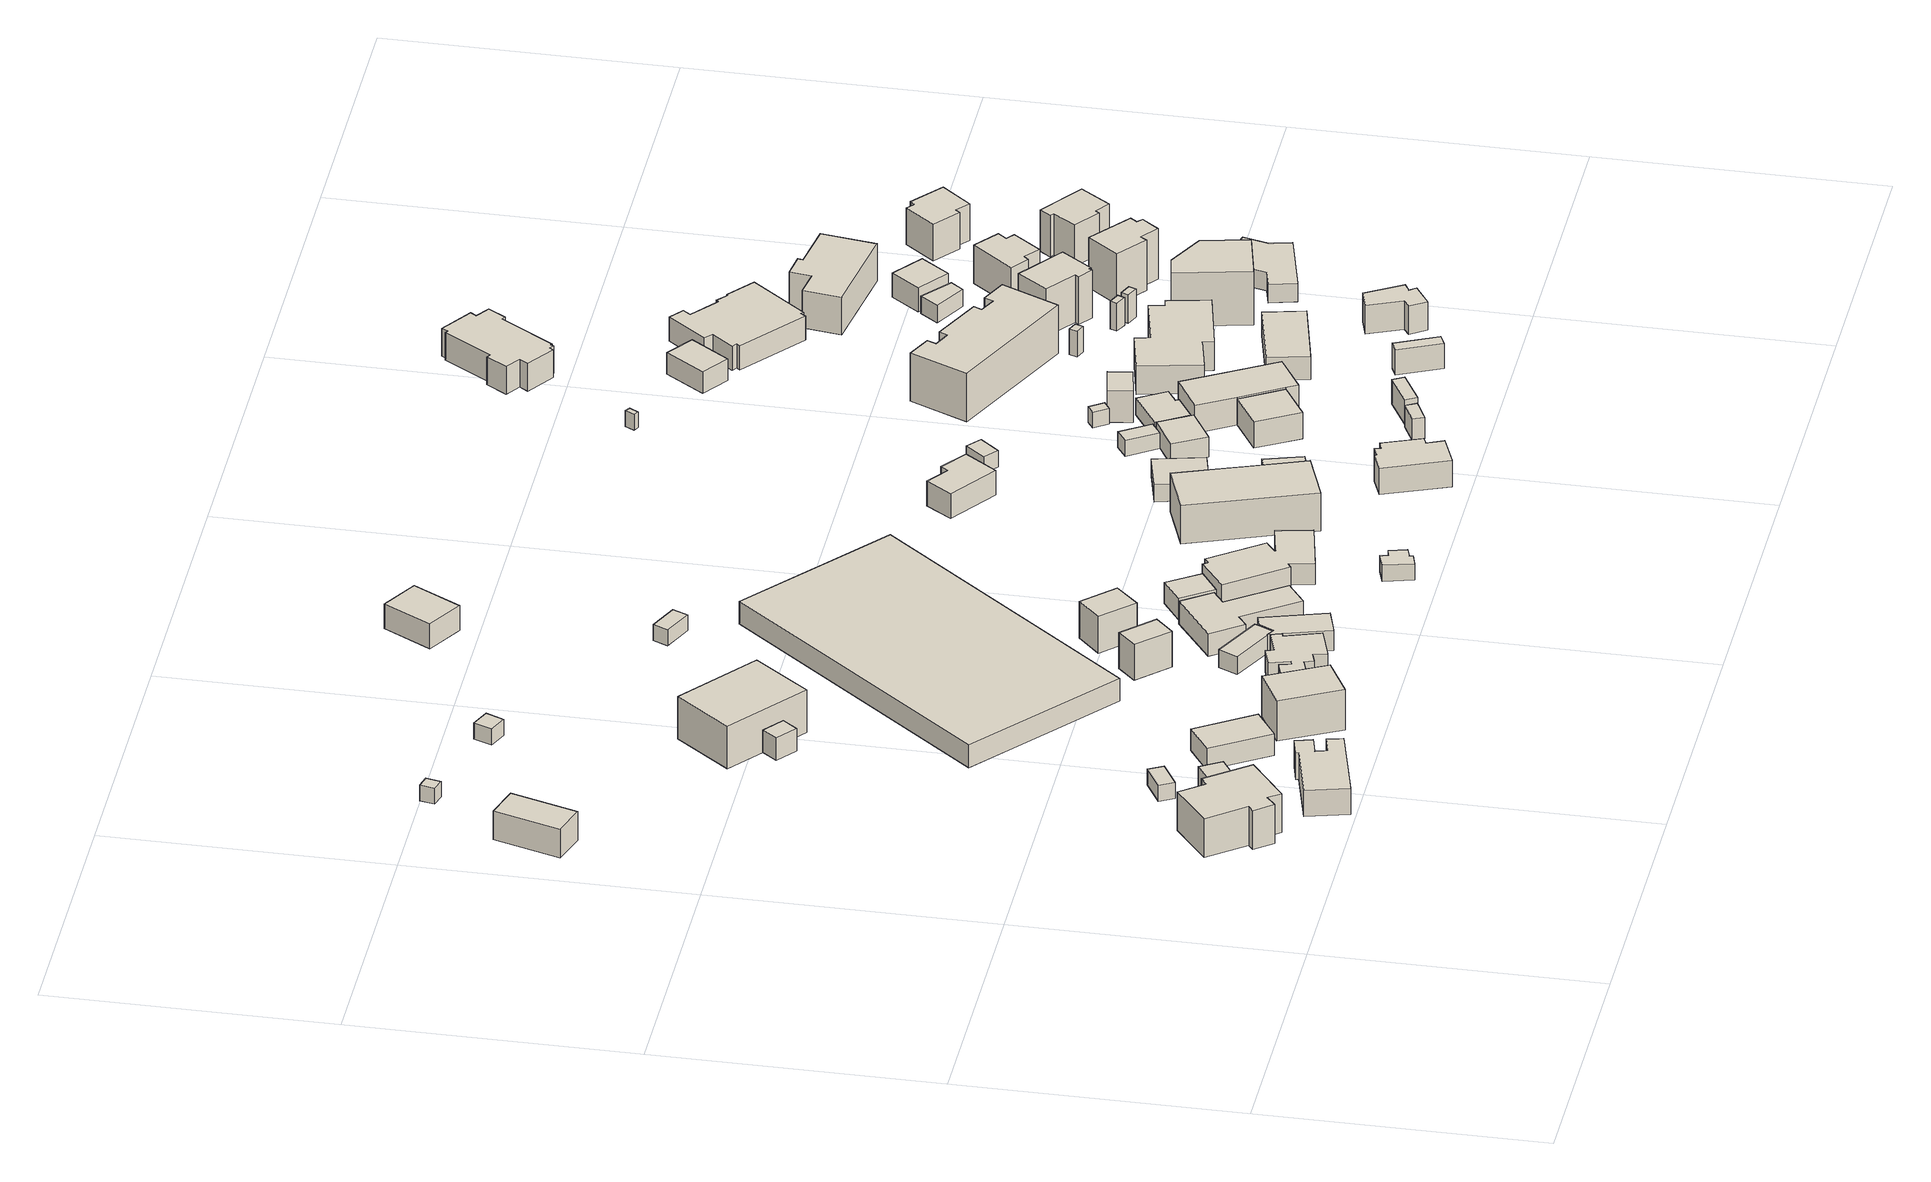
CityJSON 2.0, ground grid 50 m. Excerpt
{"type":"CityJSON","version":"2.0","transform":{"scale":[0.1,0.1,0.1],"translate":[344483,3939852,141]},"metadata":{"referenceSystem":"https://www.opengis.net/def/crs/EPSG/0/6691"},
"CityObjects":{
"building1":{"type":"Building","attributes":{"usage":"411","measuredHeight":9.3,"storeysAboveGround":2,"BuildingIDAttribute.prefecture":"14","BuildingIDAttribute.city":"14151","BuildingDetailAttribute.totalFloorArea":304.39,"BuildingDetailAttribute.buildingFootprintArea":152.2,"BuildingDetailAttribute.buildingStructureType":"601","BuildingDetailAttribute.buildingStructureOrgType":"1","BuildingDetailAttribute.orgUsage":"10","BuildingDetailAttribute.surveyYear":2015},"geometry":[{"type":"Solid","lod":"1","boundaries":[[[[0,1,2,3,4,5,6,7,8,9]],[[8,10,11,9]],[[7,12,10,8]],[[6,13,12,7]],[[5,14,13,6]],[[4,15,14,5]],[[3,16,15,4]],[[2,17,16,3]],[[1,18,17,2]],[[0,19,18,1]],[[9,11,19,0]],[[10,12,13,14,15,16,17,18,19,11]]]]}]},
"building2":{"type":"Building","attributes":{"measuredHeight":5.7,"BuildingIDAttribute.prefecture":"14","BuildingIDAttribute.city":"14151","BuildingDetailAttribute.surveyYear":2015},"geometry":[{"type":"Solid","lod":"1","boundaries":[[[[20,21,22,23]],[[22,24,25,23]],[[21,26,24,22]],[[20,27,26,21]],[[23,25,27,20]],[[24,26,27,25]]]]}]},
"building3":{"type":"Building","attributes":{"usage":"411","measuredHeight":6.9,"storeysAboveGround":2,"BuildingIDAttribute.prefecture":"14","BuildingIDAttribute.city":"14151","BuildingDetailAttribute.totalFloorArea":188.89,"BuildingDetailAttribute.buildingFootprintArea":94.44,"BuildingDetailAttribute.buildingStructureType":"601","BuildingDetailAttribute.buildingStructureOrgType":"1","BuildingDetailAttribute.orgUsage":"10","BuildingDetailAttribute.surveyYear":2015},"geometry":[{"type":"Solid","lod":"1","boundaries":[[[[28,29,30,31,32,33,34,35,36,37]],[[36,38,39,37]],[[35,40,38,36]],[[34,41,40,35]],[[33,42,41,34]],[[32,43,42,33]],[[31,44,43,32]],[[30,45,44,31]],[[29,46,45,30]],[[28,47,46,29]],[[37,39,47,28]],[[38,40,41,42,43,44,45,46,47,39]]]]}]},
"building4":{"type":"Building","attributes":{"usage":"411","measuredHeight":4.9,"storeysAboveGround":1,"BuildingIDAttribute.prefecture":"14","BuildingIDAttribute.city":"14151","BuildingDetailAttribute.totalFloorArea":14.75,"BuildingDetailAttribute.buildingFootprintArea":14.75,"BuildingDetailAttribute.buildingStructureType":"601","BuildingDetailAttribute.buildingStructureOrgType":"1","BuildingDetailAttribute.orgUsage":"10","BuildingDetailAttribute.surveyYear":2015},"geometry":[{"type":"Solid","lod":"1","boundaries":[[[[48,49,50,51]],[[50,52,53,51]],[[49,54,52,50]],[[48,55,54,49]],[[51,53,55,48]],[[52,54,55,53]]]]}]},
"building5":{"type":"Building","attributes":{"BuildingIDAttribute.prefecture":"14","BuildingIDAttribute.city":"14151","BuildingDetailAttribute.surveyYear":2015},"geometry":[{"type":"Solid","lod":"1","boundaries":[[[[56,57,58,59]],[[58,60,61,59]],[[57,62,60,58]],[[56,63,62,57]],[[59,61,63,56]],[[60,62,63,61]]]]}]},
"building6":{"type":"Building","attributes":{"BuildingIDAttribute.prefecture":"14","BuildingIDAttribute.city":"14151","BuildingDetailAttribute.surveyYear":2015},"geometry":[{"type":"Solid","lod":"1","boundaries":[[[[64,65,66,67]],[[66,68,69,67]],[[65,70,68,66]],[[64,71,70,65]],[[67,69,71,64]],[[68,70,71,69]]]]}]},
"building7":{"type":"Building","attributes":{"usage":"411","measuredHeight":4.5,"storeysAboveGround":1,"BuildingIDAttribute.prefecture":"14","BuildingIDAttribute.city":"14151","BuildingDetailAttribute.totalFloorArea":78.67,"BuildingDetailAttribute.buildingFootprintArea":78.67,"BuildingDetailAttribute.buildingStructureType":"601","BuildingDetailAttribute.buildingStructureOrgType":"1","BuildingDetailAttribute.orgUsage":"10","BuildingDetailAttribute.surveyYear":2015},"geometry":[{"type":"Solid","lod":"1","boundaries":[[[[72,73,74,75]],[[74,76,77,75]],[[73,78,76,74]],[[72,79,78,73]],[[75,77,79,72]],[[76,78,79,77]]]]}]},
"building8":{"type":"Building","attributes":{"measuredHeight":4.6,"BuildingIDAttribute.prefecture":"14","BuildingIDAttribute.city":"14151","BuildingDetailAttribute.surveyYear":2015},"geometry":[{"type":"Solid","lod":"1","boundaries":[[[[80,81,82,83]],[[82,84,85,83]],[[81,86,84,82]],[[80,87,86,81]],[[83,85,87,80]],[[84,86,87,85]]]]}]},
"building9":{"type":"Building","attributes":{"usage":"412","measuredHeight":8.6,"storeysAboveGround":2,"BuildingIDAttribute.prefecture":"14","BuildingIDAttribute.city":"14151","BuildingDetailAttribute.totalFloorArea":157.58,"BuildingDetailAttribute.buildingFootprintArea":78.79,"BuildingDetailAttribute.buildingStructureType":"601","BuildingDetailAttribute.buildingStructureOrgType":"1","BuildingDetailAttribute.orgUsage":"20","BuildingDetailAttribute.surveyYear":2015},"geometry":[{"type":"Solid","lod":"1","boundaries":[[[[88,89,90,91]],[[90,92,93,91]],[[89,94,92,90]],[[88,95,94,89]],[[91,93,95,88]],[[92,94,95,93]]]]}]},
"building10":{"type":"Building","attributes":{"usage":"401","measuredHeight":9.2,"storeysAboveGround":2,"BuildingIDAttribute.prefecture":"14","BuildingIDAttribute.city":"14151","BuildingDetailAttribute.totalFloorArea":419.22,"BuildingDetailAttribute.buildingFootprintArea":209.61,"BuildingDetailAttribute.buildingStructureType":"610","BuildingDetailAttribute.buildingStructureOrgType":"2","BuildingDetailAttribute.orgUsage":"61","BuildingDetailAttribute.surveyYear":2015},"geometry":[{"type":"Solid","lod":"1","boundaries":[[[[96,97,98,99]],[[98,100,101,99]],[[97,102,100,98]],[[96,103,102,97]],[[99,101,103,96]],[[100,102,103,101]]]]}]},
"building11":{"type":"Building","attributes":{"measuredHeight":3.4,"BuildingIDAttribute.prefecture":"14","BuildingIDAttribute.city":"14151","BuildingDetailAttribute.surveyYear":2015},"geometry":[{"type":"Solid","lod":"1","boundaries":[[[[104,105,106,107]],[[106,108,109,107]],[[105,110,108,106]],[[104,111,110,105]],[[107,109,111,104]],[[108,110,111,109]]]]}]},
"building12":{"type":"Building","attributes":{"usage":"413","measuredHeight":4.8,"storeysAboveGround":1,"BuildingIDAttribute.prefecture":"14","BuildingIDAttribute.city":"14151","BuildingDetailAttribute.totalFloorArea":84.09,"BuildingDetailAttribute.buildingFootprintArea":84.09,"BuildingDetailAttribute.buildingStructureType":"601","BuildingDetailAttribute.buildingStructureOrgType":"1","BuildingDetailAttribute.orgUsage":"30","BuildingDetailAttribute.surveyYear":2015},"geometry":[{"type":"Solid","lod":"1","boundaries":[[[[112,113,114,115,116,117,118,119,120,121,122,123,124,125,126,127,128]],[[127,129,130,128]],[[126,131,129,127]],[[125,132,131,126]],[[124,133,132,125]],[[123,134,133,124]],[[122,135,134,123]],[[121,136,135,122]],[[120,137,136,121]],[[119,138,137,120]],[[118,139,138,119]],[[117,140,139,118]],[[116,141,140,117]],[[115,142,141,116]],[[114,143,142,115]],[[113,144,143,114]],[[112,145,144,113]],[[128,130,145,112]],[[129,131,132,133,134,135,136,137,138,139,140,141,142,143,144,145,130]]]]}]},
"building13":{"type":"Building","attributes":{"usage":"411","measuredHeight":7.3,"storeysAboveGround":2,"BuildingIDAttribute.prefecture":"14","BuildingIDAttribute.city":"14151","BuildingDetailAttribute.totalFloorArea":55.7,"BuildingDetailAttribute.buildingFootprintArea":27.85,"BuildingDetailAttribute.buildingStructureType":"601","BuildingDetailAttribute.buildingStructureOrgType":"1","BuildingDetailAttribute.orgUsage":"10","BuildingDetailAttribute.surveyYear":2015},"geometry":[{"type":"Solid","lod":"1","boundaries":[[[[146,147,148,149]],[[148,150,151,149]],[[147,152,150,148]],[[146,153,152,147]],[[149,151,153,146]],[[150,152,153,151]]]]}]},
"building14":{"type":"Building","attributes":{"usage":"431","measuredHeight":4.2,"storeysAboveGround":1,"BuildingIDAttribute.prefecture":"14","BuildingIDAttribute.city":"14151","BuildingDetailAttribute.totalFloorArea":36.37,"BuildingDetailAttribute.buildingFootprintArea":36.37,"BuildingDetailAttribute.buildingStructureType":"610","BuildingDetailAttribute.buildingStructureOrgType":"2","BuildingDetailAttribute.orgUsage":"143","BuildingDetailAttribute.surveyYear":2015},"geometry":[{"type":"Solid","lod":"1","boundaries":[[[[154,155,156,157,158,159]],[[158,160,161,159]],[[157,162,160,158]],[[156,163,162,157]],[[155,164,163,156]],[[154,165,164,155]],[[159,161,165,154]],[[160,162,163,164,165,161]]]]}]},
"building15":{"type":"Building","attributes":{"usage":"431","measuredHeight":4.3,"storeysAboveGround":1,"BuildingIDAttribute.prefecture":"14","BuildingIDAttribute.city":"14151","BuildingDetailAttribute.totalFloorArea":59.62,"BuildingDetailAttribute.buildingFootprintArea":59.62,"BuildingDetailAttribute.buildingStructureType":"610","BuildingDetailAttribute.buildingStructureOrgType":"2","BuildingDetailAttribute.orgUsage":"143","BuildingDetailAttribute.surveyYear":2015},"geometry":[{"type":"Solid","lod":"1","boundaries":[[[[166,167,168,169,170,171]],[[170,172,173,171]],[[169,174,172,170]],[[168,175,174,169]],[[167,176,175,168]],[[166,177,176,167]],[[171,173,177,166]],[[172,174,175,176,177,173]]]]}]},
"building16":{"type":"Building","attributes":{"measuredHeight":5.5,"BuildingIDAttribute.prefecture":"14","BuildingIDAttribute.city":"14151","BuildingDetailAttribute.surveyYear":2015},"geometry":[{"type":"Solid","lod":"1","boundaries":[[[[178,179,180,181]],[[180,182,183,181]],[[179,184,182,180]],[[178,185,184,179]],[[181,183,185,178]],[[182,184,185,183]]]]}]},
"building17":{"type":"Building","attributes":{"usage":"411","measuredHeight":7.5,"storeysAboveGround":2,"BuildingIDAttribute.prefecture":"14","BuildingIDAttribute.city":"14151","BuildingDetailAttribute.totalFloorArea":71.51,"BuildingDetailAttribute.buildingFootprintArea":35.76,"BuildingDetailAttribute.buildingStructureType":"601","BuildingDetailAttribute.buildingStructureOrgType":"1","BuildingDetailAttribute.orgUsage":"10","BuildingDetailAttribute.surveyYear":2015},"geometry":[{"type":"Solid","lod":"1","boundaries":[[[[186,187,188,189]],[[188,190,191,189]],[[187,192,190,188]],[[186,193,192,187]],[[189,191,193,186]],[[190,192,193,191]]]]}]},
"building18":{"type":"Building","attributes":{"usage":"431","measuredHeight":5.8,"storeysAboveGround":1,"BuildingIDAttribute.prefecture":"14","BuildingIDAttribute.city":"14151","BuildingDetailAttribute.totalFloorArea":112.54,"BuildingDetailAttribute.buildingFootprintArea":112.54,"BuildingDetailAttribute.buildingStructureType":"601","BuildingDetailAttribute.buildingStructureOrgType":"1","BuildingDetailAttribute.orgUsage":"143","BuildingDetailAttribute.surveyYear":2015},"geometry":[{"type":"Solid","lod":"1","boundaries":[[[[194,195,196,197,198,199,200,201]],[[200,202,203,201]],[[199,204,202,200]],[[198,205,204,199]],[[197,206,205,198]],[[196,207,206,197]],[[195,208,207,196]],[[194,209,208,195]],[[201,203,209,194]],[[202,204,205,206,207,208,209,203]]]]}]},
"building19":{"type":"Building","attributes":{"BuildingIDAttribute.prefecture":"14","BuildingIDAttribute.city":"14151","BuildingDetailAttribute.surveyYear":2015},"geometry":[{"type":"Solid","lod":"1","boundaries":[[[[210,211,212,213]],[[212,214,215,213]],[[211,216,214,212]],[[210,217,216,211]],[[213,215,217,210]],[[214,216,217,215]]]]}]},
"building20":{"type":"Building","attributes":{"measuredHeight":5.5,"BuildingIDAttribute.prefecture":"14","BuildingIDAttribute.city":"14151","BuildingDetailAttribute.surveyYear":2015},"geometry":[{"type":"Solid","lod":"1","boundaries":[[[[218,219,220,221]],[[220,222,223,221]],[[219,224,222,220]],[[218,225,224,219]],[[221,223,225,218]],[[222,224,225,223]]]]}]},
"building21":{"type":"Building","attributes":{"measuredHeight":4.4,"BuildingIDAttribute.prefecture":"14","BuildingIDAttribute.city":"14151","BuildingDetailAttribute.surveyYear":2015},"geometry":[{"type":"Solid","lod":"1","boundaries":[[[[226,227,228,229]],[[228,230,231,229]],[[227,232,230,228]],[[226,233,232,227]],[[229,231,233,226]],[[230,232,233,231]]]]}]},
"building22":{"type":"Building","attributes":{"usage":"411","measuredHeight":3.5,"storeysAboveGround":1,"BuildingIDAttribute.prefecture":"14","BuildingIDAttribute.city":"14151","BuildingDetailAttribute.totalFloorArea":20.18,"BuildingDetailAttribute.buildingFootprintArea":20.18,"BuildingDetailAttribute.buildingStructureType":"601","BuildingDetailAttribute.buildingStructureOrgType":"1","BuildingDetailAttribute.orgUsage":"10","BuildingDetailAttribute.surveyYear":2015},"geometry":[{"type":"Solid","lod":"1","boundaries":[[[[234,235,236,237,238,239,240,241]],[[240,242,243,241]],[[239,244,242,240]],[[238,245,244,239]],[[237,246,245,238]],[[236,247,246,237]],[[235,248,247,236]],[[234,249,248,235]],[[241,243,249,234]],[[242,244,245,246,247,248,249,243]]]]}]},
"building23":{"type":"Building","attributes":{"usage":"431","measuredHeight":4.5,"storeysAboveGround":1,"BuildingIDAttribute.prefecture":"14","BuildingIDAttribute.city":"14151","BuildingDetailAttribute.totalFloorArea":228.62,"BuildingDetailAttribute.buildingFootprintArea":228.62,"BuildingDetailAttribute.buildingStructureType":"601","BuildingDetailAttribute.buildingStructureOrgType":"1","BuildingDetailAttribute.orgUsage":"143","BuildingDetailAttribute.surveyYear":2015},"geometry":[{"type":"Solid","lod":"1","boundaries":[[[[250,251,252,253,254,255,256,257,258,259,260,261]],[[260,262,263,261]],[[259,264,262,260]],[[258,265,264,259]],[[257,266,265,258]],[[256,267,266,257]],[[255,268,267,256]],[[254,269,268,255]],[[253,270,269,254]],[[252,271,270,253]],[[251,272,271,252]],[[250,273,272,251]],[[261,263,273,250]],[[262,264,265,266,267,268,269,270,271,272,273,263]]]]}]},
"building24":{"type":"Building","attributes":{"usage":"441","measuredHeight":8.1,"storeysAboveGround":2,"BuildingIDAttribute.prefecture":"14","BuildingIDAttribute.city":"14151","BuildingDetailAttribute.totalFloorArea":446.55,"BuildingDetailAttribute.buildingFootprintArea":223.28,"BuildingDetailAttribute.buildingStructureType":"610","BuildingDetailAttribute.buildingStructureOrgType":"2","BuildingDetailAttribute.orgUsage":"172","BuildingDetailAttribute.surveyYear":2015},"geometry":[{"type":"Solid","lod":"1","boundaries":[[[[274,275,276,277,278,279]],[[278,280,281,279]],[[277,282,280,278]],[[276,283,282,277]],[[275,284,283,276]],[[274,285,284,275]],[[279,281,285,274]],[[280,282,283,284,285,281]]]]}]},
"building25":{"type":"Building","attributes":{"usage":"441","storeysAboveGround":2,"BuildingIDAttribute.prefecture":"14","BuildingIDAttribute.city":"14151","BuildingDetailAttribute.totalFloorArea":22.18,"BuildingDetailAttribute.buildingFootprintArea":11.09,"BuildingDetailAttribute.buildingStructureType":"610","BuildingDetailAttribute.buildingStructureOrgType":"2","BuildingDetailAttribute.orgUsage":"172","BuildingDetailAttribute.surveyYear":2015},"geometry":[{"type":"Solid","lod":"1","boundaries":[[[[286,287,288,289]],[[288,290,291,289]],[[287,292,290,288]],[[286,293,292,287]],[[289,291,293,286]],[[290,292,293,291]]]]}]},
"building26":{"type":"Building","attributes":{"measuredHeight":5.9,"BuildingIDAttribute.prefecture":"14","BuildingIDAttribute.city":"14151","BuildingDetailAttribute.surveyYear":2015},"geometry":[{"type":"Solid","lod":"1","boundaries":[[[[294,295,296,297]],[[296,298,299,297]],[[295,300,298,296]],[[294,301,300,295]],[[297,299,301,294]],[[298,300,301,299]]]]}]},
"building27":{"type":"Building","attributes":{"usage":"411","measuredHeight":6.4,"storeysAboveGround":1,"BuildingIDAttribute.prefecture":"14","BuildingIDAttribute.city":"14151","BuildingDetailAttribute.totalFloorArea":65.86,"BuildingDetailAttribute.buildingFootprintArea":65.86,"BuildingDetailAttribute.buildingStructureType":"601","BuildingDetailAttribute.buildingStructureOrgType":"1","BuildingDetailAttribute.orgUsage":"10","BuildingDetailAttribute.surveyYear":2015},"geometry":[{"type":"Solid","lod":"1","boundaries":[[[[302,303,304,305,306,307]],[[306,308,309,307]],[[305,310,308,306]],[[304,311,310,305]],[[303,312,311,304]],[[302,313,312,303]],[[307,309,313,302]],[[308,310,311,312,313,309]]]]}]},
"building28":{"type":"Building","attributes":{"usage":"441","measuredHeight":3.9,"storeysAboveGround":2,"BuildingIDAttribute.prefecture":"14","BuildingIDAttribute.city":"14151","BuildingDetailAttribute.totalFloorArea":134.58,"BuildingDetailAttribute.buildingFootprintArea":67.29,"BuildingDetailAttribute.buildingStructureType":"610","BuildingDetailAttribute.buildingStructureOrgType":"2","BuildingDetailAttribute.orgUsage":"172","BuildingDetailAttribute.surveyYear":2015},"geometry":[{"type":"Solid","lod":"1","boundaries":[[[[314,315,316,317]],[[316,318,319,317]],[[315,320,318,316]],[[314,321,320,315]],[[317,319,321,314]],[[318,320,321,319]]]]}]},
"building29":{"type":"Building","attributes":{"measuredHeight":8.3,"BuildingIDAttribute.prefecture":"14","BuildingIDAttribute.city":"14151","BuildingDetailAttribute.surveyYear":2015},"geometry":[{"type":"Solid","lod":"1","boundaries":[[[[322,323,324,325,326,327,328,329,330,331]],[[330,332,333,331]],[[329,334,332,330]],[[328,335,334,329]],[[327,336,335,328]],[[326,337,336,327]],[[325,338,337,326]],[[324,339,338,325]],[[323,340,339,324]],[[322,341,340,323]],[[331,333,341,322]],[[332,334,335,336,337,338,339,340,341,333]]]]}]},
"building30":{"type":"Building","attributes":{"measuredHeight":3.5,"BuildingIDAttribute.prefecture":"14","BuildingIDAttribute.city":"14151","BuildingDetailAttribute.surveyYear":2015},"geometry":[{"type":"Solid","lod":"1","boundaries":[[[[342,343,344,345]],[[344,346,347,345]],[[343,348,346,344]],[[342,349,348,343]],[[345,347,349,342]],[[346,348,349,347]]]]}]},
"building31":{"type":"Building","attributes":{"usage":"441","measuredHeight":4.4,"storeysAboveGround":1,"BuildingIDAttribute.prefecture":"14","BuildingIDAttribute.city":"14151","BuildingDetailAttribute.totalFloorArea":46.48,"BuildingDetailAttribute.buildingFootprintArea":46.48,"BuildingDetailAttribute.buildingStructureType":"610","BuildingDetailAttribute.buildingStructureOrgType":"2","BuildingDetailAttribute.orgUsage":"172","BuildingDetailAttribute.surveyYear":2015},"geometry":[{"type":"Solid","lod":"1","boundaries":[[[[350,351,352,353]],[[352,354,355,353]],[[351,356,354,352]],[[350,357,356,351]],[[353,355,357,350]],[[354,356,357,355]]]]}]},
"building32":{"type":"Building","attributes":{"usage":"441","storeysAboveGround":1,"BuildingIDAttribute.prefecture":"14","BuildingIDAttribute.city":"14151","BuildingDetailAttribute.totalFloorArea":18.69,"BuildingDetailAttribute.buildingFootprintArea":18.69,"BuildingDetailAttribute.buildingStructureType":"610","BuildingDetailAttribute.buildingStructureOrgType":"2","BuildingDetailAttribute.orgUsage":"172","BuildingDetailAttribute.surveyYear":2015},"geometry":[{"type":"Solid","lod":"1","boundaries":[[[[358,359,360,361]],[[360,362,363,361]],[[359,364,362,360]],[[358,365,364,359]],[[361,363,365,358]],[[362,364,365,363]]]]}]},
"building33":{"type":"Building","attributes":{"measuredHeight":6.4,"BuildingIDAttribute.prefecture":"14","BuildingIDAttribute.city":"14151","BuildingDetailAttribute.surveyYear":2015},"geometry":[{"type":"Solid","lod":"1","boundaries":[[[[366,367,368,369]],[[368,370,371,369]],[[367,372,370,368]],[[366,373,372,367]],[[369,371,373,366]],[[370,372,373,371]]]]}]},
"building34":{"type":"Building","attributes":{"usage":"441","measuredHeight":5.7,"storeysAboveGround":1,"BuildingIDAttribute.prefecture":"14","BuildingIDAttribute.city":"14151","BuildingDetailAttribute.totalFloorArea":64.86,"BuildingDetailAttribute.buildingFootprintArea":64.86,"BuildingDetailAttribute.buildingStructureType":"610","BuildingDetailAttribute.buildingStructureOrgType":"2","BuildingDetailAttribute.orgUsage":"172","BuildingDetailAttribute.surveyYear":2015},"geometry":[{"type":"Solid","lod":"1","boundaries":[[[[374,375,376,377]],[[376,378,379,377]],[[375,380,378,376]],[[374,381,380,375]],[[377,379,381,374]],[[378,380,381,379]]]]}]},
"building35":{"type":"Building","attributes":{"usage":"441","measuredHeight":3.6,"storeysAboveGround":1,"BuildingIDAttribute.prefecture":"14","BuildingIDAttribute.city":"14151","BuildingDetailAttribute.totalFloorArea":48.99,"BuildingDetailAttribute.buildingFootprintArea":48.99,"BuildingDetailAttribute.buildingStructureType":"601","BuildingDetailAttribute.buildingStructureOrgType":"1","BuildingDetailAttribute.orgUsage":"172","BuildingDetailAttribute.surveyYear":2015},"geometry":[{"type":"Solid","lod":"1","boundaries":[[[[382,383,384,385,386,387]],[[386,388,389,387]],[[385,390,388,386]],[[384,391,390,385]],[[383,392,391,384]],[[382,393,392,383]],[[387,389,393,382]],[[388,390,391,392,393,389]]]]}]},
"building36":{"type":"Building","attributes":{"BuildingIDAttribute.prefecture":"14","BuildingIDAttribute.city":"14151","BuildingDetailAttribute.surveyYear":2015},"geometry":[{"type":"Solid","lod":"1","boundaries":[[[[394,395,396,397]],[[396,398,399,397]],[[395,400,398,396]],[[394,401,400,395]],[[397,399,401,394]],[[398,400,401,399]]]]}]},
"building37":{"type":"Building","attributes":{"BuildingIDAttribute.prefecture":"14","BuildingIDAttribute.city":"14151","BuildingDetailAttribute.surveyYear":2015},"geometry":[{"type":"Solid","lod":"1","boundaries":[[[[402,403,404,405]],[[404,406,407,405]],[[403,408,406,404]],[[402,409,408,403]],[[405,407,409,402]],[[406,408,409,407]]]]}]},
"building38":{"type":"Building","attributes":{"measuredHeight":4.8,"BuildingIDAttribute.prefecture":"14","BuildingIDAttribute.city":"14151","BuildingDetailAttribute.surveyYear":2015},"geometry":[{"type":"Solid","lod":"1","boundaries":[[[[410,411,412,413]],[[412,414,415,413]],[[411,416,414,412]],[[410,417,416,411]],[[413,415,417,410]],[[414,416,417,415]]]]}]},
"building39":{"type":"Building","attributes":{"usage":"441","measuredHeight":5.9,"storeysAboveGround":1,"BuildingIDAttribute.prefecture":"14","BuildingIDAttribute.city":"14151","BuildingDetailAttribute.totalFloorArea":139.98,"BuildingDetailAttribute.buildingFootprintArea":139.98,"BuildingDetailAttribute.buildingStructureType":"610","BuildingDetailAttribute.buildingStructureOrgType":"2","BuildingDetailAttribute.orgUsage":"172","BuildingDetailAttribute.surveyYear":2015},"geometry":[{"type":"Solid","lod":"1","boundaries":[[[[418,419,374,377,420,421]],[[420,422,423,421]],[[377,424,422,420]],[[374,425,424,377]],[[419,426,425,374]],[[418,427,426,419]],[[421,423,427,418]],[[422,424,425,426,427,423]]]]}]},
"building40":{"type":"Building","attributes":{"usage":"441","measuredHeight":6.5,"storeysAboveGround":1,"BuildingIDAttribute.prefecture":"14","BuildingIDAttribute.city":"14151","BuildingDetailAttribute.totalFloorArea":24.43,"BuildingDetailAttribute.buildingFootprintArea":24.43,"BuildingDetailAttribute.buildingStructureType":"610","BuildingDetailAttribute.buildingStructureOrgType":"2","BuildingDetailAttribute.orgUsage":"172","BuildingDetailAttribute.surveyYear":2015},"geometry":[{"type":"Solid","lod":"1","boundaries":[[[[428,429,430,431]],[[430,432,433,431]],[[429,434,432,430]],[[428,435,434,429]],[[431,433,435,428]],[[432,434,435,433]]]]}]},
"building41":{"type":"Building","attributes":{"usage":"412","measuredHeight":10.3,"storeysAboveGround":2,"BuildingIDAttribute.prefecture":"14","BuildingIDAttribute.city":"14151","BuildingDetailAttribute.totalFloorArea":526.64,"BuildingDetailAttribute.buildingFootprintArea":263.32,"BuildingDetailAttribute.buildingStructureType":"610","BuildingDetailAttribute.buildingStructureOrgType":"2","BuildingDetailAttribute.orgUsage":"20","BuildingDetailAttribute.surveyYear":2015},"geometry":[{"type":"Solid","lod":"1","boundaries":[[[[436,437,438,439,440,441,442,443,444,445,446,447]],[[446,448,449,447]],[[445,450,448,446]],[[444,451,450,445]],[[443,452,451,444]],[[442,453,452,443]],[[441,454,453,442]],[[440,455,454,441]],[[439,456,455,440]],[[438,457,456,439]],[[437,458,457,438]],[[436,459,458,437]],[[447,449,459,436]],[[448,450,451,452,453,454,455,456,457,458,459,449]]]]}]},
"building42":{"type":"Building","attributes":{"usage":"451","measuredHeight":4.8,"storeysAboveGround":1,"BuildingIDAttribute.prefecture":"14","BuildingIDAttribute.city":"14151","BuildingDetailAttribute.totalFloorArea":47.97,"BuildingDetailAttribute.buildingFootprintArea":47.97,"BuildingDetailAttribute.buildingStructureType":"601","BuildingDetailAttribute.buildingStructureOrgType":"1","BuildingDetailAttribute.orgUsage":"200","BuildingDetailAttribute.surveyYear":2015},"geometry":[{"type":"Solid","lod":"1","boundaries":[[[[460,461,462,463]],[[462,464,465,463]],[[461,466,464,462]],[[460,467,466,461]],[[463,465,467,460]],[[464,466,467,465]]]]}]},
"building43":{"type":"Building","attributes":{"measuredHeight":5.3,"BuildingIDAttribute.prefecture":"14","BuildingIDAttribute.city":"14151","BuildingDetailAttribute.surveyYear":2015},"geometry":[{"type":"Solid","lod":"1","boundaries":[[[[468,469,470,471]],[[470,472,473,471]],[[469,474,472,470]],[[468,475,474,469]],[[471,473,475,468]],[[472,474,475,473]]]]}]},
"building44":{"type":"Building","attributes":{"usage":"441","measuredHeight":7.2,"storeysAboveGround":3,"BuildingIDAttribute.prefecture":"14","BuildingIDAttribute.city":"14151","BuildingDetailAttribute.totalFloorArea":495.85,"BuildingDetailAttribute.buildingFootprintArea":165.28,"BuildingDetailAttribute.buildingStructureType":"601","BuildingDetailAttribute.buildingStructureOrgType":"1","BuildingDetailAttribute.orgUsage":"160","BuildingDetailAttribute.surveyYear":2015},"geometry":[{"type":"Solid","lod":"1","boundaries":[[[[476,477,478,479,480,481,482,483,484,485]],[[484,486,487,485]],[[483,488,486,484]],[[482,489,488,483]],[[481,490,489,482]],[[480,491,490,481]],[[479,492,491,480]],[[478,493,492,479]],[[477,494,493,478]],[[476,495,494,477]],[[485,487,495,476]],[[486,488,489,490,491,492,493,494,495,487]]]]}]},
"building45":{"type":"Building","attributes":{"usage":"411","measuredHeight":5.1,"storeysAboveGround":1,"BuildingIDAttribute.prefecture":"14","BuildingIDAttribute.city":"14151","BuildingDetailAttribute.totalFloorArea":101.82,"BuildingDetailAttribute.buildingFootprintArea":101.82,"BuildingDetailAttribute.buildingStructureType":"601","BuildingDetailAttribute.buildingStructureOrgType":"1","BuildingDetailAttribute.orgUsage":"10","BuildingDetailAttribute.surveyYear":2015},"geometry":[{"type":"Solid","lod":"1","boundaries":[[[[496,497,498,499]],[[498,500,501,499]],[[497,502,500,498]],[[496,503,502,497]],[[499,501,503,496]],[[500,502,503,501]]]]}]},
"building46":{"type":"Building","attributes":{"measuredHeight":5,"BuildingIDAttribute.prefecture":"14","BuildingIDAttribute.city":"14151","BuildingDetailAttribute.surveyYear":2015},"geometry":[{"type":"Solid","lod":"1","boundaries":[[[[504,505,506,507]],[[506,508,509,507]],[[505,510,508,506]],[[504,511,510,505]],[[507,509,511,504]],[[508,510,511,509]]]]}]},
"building47":{"type":"Building","attributes":{"usage":"411","measuredHeight":7.7,"storeysAboveGround":2,"BuildingIDAttribute.prefecture":"14","BuildingIDAttribute.city":"14151","BuildingDetailAttribute.totalFloorArea":273.07,"BuildingDetailAttribute.buildingFootprintArea":136.53,"BuildingDetailAttribute.buildingStructureType":"601","BuildingDetailAttribute.buildingStructureOrgType":"1","BuildingDetailAttribute.orgUsage":"10","BuildingDetailAttribute.surveyYear":2015},"geometry":[{"type":"Solid","lod":"1","boundaries":[[[[512,513,514,515,516,517,518,519,520,521,522,523,524,525,526,527,528,529]],[[528,530,531,529]],[[527,532,530,528]],[[526,533,532,527]],[[525,534,533,526]],[[524,535,534,525]],[[523,536,535,524]],[[522,537,536,523]],[[521,538,537,522]],[[520,539,538,521]],[[519,540,539,520]],[[518,541,540,519]],[[517,542,541,518]],[[516,543,542,517]],[[515,544,543,516]],[[514,545,544,515]],[[513,546,545,514]],[[512,547,546,513]],[[529,531,547,512]],[[530,532,533,534,535,536,537,538,539,540,541,542,543,544,545,546,547,531]]]]}]},
"building48":{"type":"Building","attributes":{"usage":"413","measuredHeight":6,"storeysAboveGround":1,"BuildingIDAttribute.prefecture":"14","BuildingIDAttribute.city":"14151","BuildingDetailAttribute.totalFloorArea":220.32,"BuildingDetailAttribute.buildingFootprintArea":220.32,"BuildingDetailAttribute.buildingStructureType":"601","BuildingDetailAttribute.buildingStructureOrgType":"1","BuildingDetailAttribute.orgUsage":"30","BuildingDetailAttribute.surveyYear":2015},"geometry":[{"type":"Solid","lod":"1","boundaries":[[[[548,549,550,551,552,553,554,555,556,557,558,559,560,561,562,563]],[[562,564,565,563]],[[561,566,564,562]],[[560,567,566,561]],[[559,568,567,560]],[[558,569,568,559]],[[557,570,569,558]],[[556,571,570,557]],[[555,572,571,556]],[[554,573,572,555]],[[553,574,573,554]],[[552,575,574,553]],[[551,576,575,552]],[[550,577,576,551]],[[549,578,577,550]],[[548,579,578,549]],[[563,565,579,548]],[[564,566,567,568,569,570,571,572,573,574,575,576,577,578,579,565]]]]}]},
"building49":{"type":"Building","attributes":{"measuredHeight":5.4,"BuildingIDAttribute.prefecture":"14","BuildingIDAttribute.city":"14151","BuildingDetailAttribute.surveyYear":2015},"geometry":[{"type":"Solid","lod":"1","boundaries":[[[[580,581,582,583]],[[582,584,585,583]],[[581,586,584,582]],[[580,587,586,581]],[[583,585,587,580]],[[584,586,587,585]]]]}]},
"building50":{"type":"Building","attributes":{"measuredHeight":5.9,"BuildingIDAttribute.prefecture":"14","BuildingIDAttribute.city":"14151","BuildingDetailAttribute.surveyYear":2015},"geometry":[{"type":"Solid","lod":"1","boundaries":[[[[588,589,590,591,592,593,594,595]],[[594,596,597,595]],[[593,598,596,594]],[[592,599,598,593]],[[591,600,599,592]],[[590,601,600,591]],[[589,602,601,590]],[[588,603,602,589]],[[595,597,603,588]],[[596,598,599,600,601,602,603,597]]]]}]},
"building51":{"type":"Building","attributes":{"measuredHeight":5.5,"BuildingIDAttribute.prefecture":"14","BuildingIDAttribute.city":"14151","BuildingDetailAttribute.surveyYear":2015},"geometry":[{"type":"Solid","lod":"1","boundaries":[[[[604,605,606,607]],[[606,608,609,607]],[[605,610,608,606]],[[604,611,610,605]],[[607,609,611,604]],[[608,610,611,609]]]]}]},
"building52":{"type":"Building","attributes":{"usage":"411","measuredHeight":9.9,"storeysAboveGround":2,"BuildingIDAttribute.prefecture":"14","BuildingIDAttribute.city":"14151","BuildingDetailAttribute.totalFloorArea":112.6,"BuildingDetailAttribute.buildingFootprintArea":56.3,"BuildingDetailAttribute.buildingStructureType":"601","BuildingDetailAttribute.buildingStructureOrgType":"1","BuildingDetailAttribute.orgUsage":"10","BuildingDetailAttribute.surveyYear":2015},"geometry":[{"type":"Solid","lod":"1","boundaries":[[[[612,613,614,615,616,617,618,619]],[[618,620,621,619]],[[617,622,620,618]],[[616,623,622,617]],[[615,624,623,616]],[[614,625,624,615]],[[613,626,625,614]],[[612,627,626,613]],[[619,621,627,612]],[[620,622,623,624,625,626,627,621]]]]}]},
"building53":{"type":"Building","attributes":{"measuredHeight":4.3,"BuildingIDAttribute.prefecture":"14","BuildingIDAttribute.city":"14151","BuildingDetailAttribute.surveyYear":2015},"geometry":[{"type":"Solid","lod":"1","boundaries":[[[[628,629,630,631]],[[630,632,633,631]],[[629,634,632,630]],[[628,635,634,629]],[[631,633,635,628]],[[632,634,635,633]]]]}]},
"building54":{"type":"Building","attributes":{"usage":"441","measuredHeight":10.6,"storeysAboveGround":3,"BuildingIDAttribute.prefecture":"14","BuildingIDAttribute.city":"14151","BuildingDetailAttribute.totalFloorArea":322.38,"BuildingDetailAttribute.buildingFootprintArea":107.46,"BuildingDetailAttribute.buildingStructureType":"610","BuildingDetailAttribute.buildingStructureOrgType":"2","BuildingDetailAttribute.orgUsage":"160","BuildingDetailAttribute.surveyYear":2015},"geometry":[{"type":"Solid","lod":"1","boundaries":[[[[636,637,638,639,640]],[[639,641,642,640]],[[638,643,641,639]],[[637,644,643,638]],[[636,645,644,637]],[[640,642,645,636]],[[641,643,644,645,642]]]]}]},
"building55":{"type":"Building","attributes":{"usage":"411","measuredHeight":8.4,"storeysAboveGround":2,"BuildingIDAttribute.prefecture":"14","BuildingIDAttribute.city":"14151","BuildingDetailAttribute.totalFloorArea":270.55,"BuildingDetailAttribute.buildingFootprintArea":135.28,"BuildingDetailAttribute.buildingStructureType":"601","BuildingDetailAttribute.buildingStructureOrgType":"1","BuildingDetailAttribute.orgUsage":"10","BuildingDetailAttribute.surveyYear":2015},"geometry":[{"type":"Solid","lod":"1","boundaries":[[[[646,647,648,649,650,651,652,653]],[[652,654,655,653]],[[651,656,654,652]],[[650,657,656,651]],[[649,658,657,650]],[[648,659,658,649]],[[647,660,659,648]],[[646,661,660,647]],[[653,655,661,646]],[[654,656,657,658,659,660,661,655]]]]}]},
"building56":{"type":"Building","attributes":{"usage":"411","measuredHeight":5,"storeysAboveGround":1,"BuildingIDAttribute.prefecture":"14","BuildingIDAttribute.city":"14151","BuildingDetailAttribute.totalFloorArea":41.24,"BuildingDetailAttribute.buildingFootprintArea":41.24,"BuildingDetailAttribute.buildingStructureType":"601","BuildingDetailAttribute.buildingStructureOrgType":"1","BuildingDetailAttribute.orgUsage":"10","BuildingDetailAttribute.surveyYear":2015},"geometry":[{"type":"Solid","lod":"1","boundaries":[[[[662,663,664,665]],[[664,666,667,665]],[[663,668,666,664]],[[662,669,668,663]],[[665,667,669,662]],[[666,668,669,667]]]]}]},
"building57":{"type":"Building","attributes":{"usage":"411","measuredHeight":8.1,"storeysAboveGround":2,"BuildingIDAttribute.prefecture":"14","BuildingIDAttribute.city":"14151","BuildingDetailAttribute.totalFloorArea":98.47,"BuildingDetailAttribute.buildingFootprintArea":49.24,"BuildingDetailAttribute.buildingStructureType":"601","BuildingDetailAttribute.buildingStructureOrgType":"1","BuildingDetailAttribute.orgUsage":"10","BuildingDetailAttribute.surveyYear":2015},"geometry":[{"type":"Solid","lod":"1","boundaries":[[[[670,671,672,673,674,675,676,677]],[[676,678,679,677]],[[675,680,678,676]],[[674,681,680,675]],[[673,682,681,674]],[[672,683,682,673]],[[671,684,683,672]],[[670,685,684,671]],[[677,679,685,670]],[[678,680,681,682,683,684,685,679]]]]}]},
"building58":{"type":"Building","attributes":{"usage":"411","measuredHeight":10.4,"storeysAboveGround":2,"BuildingIDAttribute.prefecture":"14","BuildingIDAttribute.city":"14151","BuildingDetailAttribute.totalFloorArea":106.03,"BuildingDetailAttribute.buildingFootprintArea":53.02,"BuildingDetailAttribute.buildingStructureType":"601","BuildingDetailAttribute.buildingStructureOrgType":"1","BuildingDetailAttribute.orgUsage":"10","BuildingDetailAttribute.surveyYear":2015},"geometry":[{"type":"Solid","lod":"1","boundaries":[[[[686,687,688,689,690,691,692,693]],[[692,694,695,693]],[[691,696,694,692]],[[690,697,696,691]],[[689,698,697,690]],[[688,699,698,689]],[[687,700,699,688]],[[686,701,700,687]],[[693,695,701,686]],[[694,696,697,698,699,700,701,695]]]]}]},
"building59":{"type":"Building","attributes":{"usage":"411","measuredHeight":4.6,"storeysAboveGround":1,"BuildingIDAttribute.prefecture":"14","BuildingIDAttribute.city":"14151","BuildingDetailAttribute.totalFloorArea":92.11,"BuildingDetailAttribute.buildingFootprintArea":92.11,"BuildingDetailAttribute.buildingStructureType":"601","BuildingDetailAttribute.buildingStructureOrgType":"1","BuildingDetailAttribute.orgUsage":"10","BuildingDetailAttribute.surveyYear":2015},"geometry":[{"type":"Solid","lod":"1","boundaries":[[[[702,703,704,705,706,707,708]],[[707,709,710,708]],[[706,711,709,707]],[[705,712,711,706]],[[704,713,712,705]],[[703,714,713,704]],[[702,715,714,703]],[[708,710,715,702]],[[709,711,712,713,714,715,710]]]]}]},
"building60":{"type":"Building","attributes":{"usage":"411","measuredHeight":8.6,"storeysAboveGround":2,"BuildingIDAttribute.prefecture":"14","BuildingIDAttribute.city":"14151","BuildingDetailAttribute.totalFloorArea":104.58,"BuildingDetailAttribute.buildingFootprintArea":52.29,"BuildingDetailAttribute.buildingStructureType":"601","BuildingDetailAttribute.buildingStructureOrgType":"1","BuildingDetailAttribute.orgUsage":"10","BuildingDetailAttribute.surveyYear":2015},"geometry":[{"type":"Solid","lod":"1","boundaries":[[[[716,717,718,719,720,721,722,723]],[[722,724,725,723]],[[721,726,724,722]],[[720,727,726,721]],[[719,728,727,720]],[[718,729,728,719]],[[717,730,729,718]],[[716,731,730,717]],[[723,725,731,716]],[[724,726,727,728,729,730,731,725]]]]}]},
"building61":{"type":"Building","attributes":{"usage":"411","measuredHeight":8.1,"storeysAboveGround":2,"BuildingIDAttribute.prefecture":"14","BuildingIDAttribute.city":"14151","BuildingDetailAttribute.totalFloorArea":104.2,"BuildingDetailAttribute.buildingFootprintArea":52.1,"BuildingDetailAttribute.buildingStructureType":"601","BuildingDetailAttribute.buildingStructureOrgType":"1","BuildingDetailAttribute.orgUsage":"10","BuildingDetailAttribute.surveyYear":2015},"geometry":[{"type":"Solid","lod":"1","boundaries":[[[[732,733,734,735,736,737,738,739]],[[738,740,741,739]],[[737,742,740,738]],[[736,743,742,737]],[[735,744,743,736]],[[734,745,744,735]],[[733,746,745,734]],[[732,747,746,733]],[[739,741,747,732]],[[740,742,743,744,745,746,747,741]]]]}]}
},
"vertices":[
[320,274,18],[353,232,18],[367,243,18],[425,168,18],[345,106,18],[329,127,18],[310,111,18],[285,143,18],[296,152,18],[246,216,18],[296,152,92],[246,216,92],[285,143,92],[310,111,92],[329,127,92],[345,106,92],[425,168,92],[367,243,92],[353,232,92],[320,274,92],
[63,1215,49],[4,1233,49],[40,1350,49],[99,1332,49],[40,1350,104],[99,1332,104],[4,1233,104],[63,1215,104],
[422,7,17],[402,81,17],[513,110,17],[512,114,17],[550,124,17],[558,94,17],[524,85,17],[530,65,17],[564,74,17],[571,46,17],[564,74,67],[571,46,67],[530,65,67],[524,85,67],[558,94,67],[550,124,67],[512,114,67],[513,110,67],[402,81,67],[422,7,67],
[402,231,23],[452,264,23],[475,227,23],[425,195,23],[475,227,61],[425,195,61],[452,264,61],[402,231,61],
[409,294,23],[395,319,23],[442,346,23],[456,321,23],[442,346,53],[456,321,53],[395,319,53],[409,294,53],
[114,1485,63],[137,1479,63],[131,1453,63],[108,1459,63],[131,1453,93],[108,1459,93],[137,1479,93],[114,1485,93],
[629,198,20],[574,161,20],[509,261,20],[564,297,20],[509,261,61],[564,297,61],[574,161,61],[629,198,61],
[434,945,40],[413,919,40],[378,946,40],[399,972,40],[378,946,83],[399,972,83],[413,919,83],[434,945,83],
[619,166,19],[690,204,19],[744,101,19],[673,63,19],[744,101,96],[673,63,96],[690,204,96],[619,166,96],
[552,1011,38],[476,914,38],[342,1020,38],[418,1116,38],[342,1020,119],[418,1116,119],[476,914,119],[552,1011,119],
[312,1403,58],[325,1435,58],[358,1421,58],[344,1389,58],[358,1421,89],[344,1389,89],[325,1435,89],[312,1403,89],
[894,141,21],[832,121,21],[825,145,21],[806,139,21],[801,155,21],[773,146,21],[760,185,21],[785,193,21],[791,173,21],[798,175,21],[786,211,21],[824,223,21],[828,209,21],[874,224,21],[880,205,21],[874,203,21],[873,203,21],[874,203,61],[873,203,61],[880,205,61],[874,224,61],[828,209,61],[824,223,61],[786,211,61],[798,175,61],[791,173,61],[785,193,61],[760,185,61],[773,146,61],[801,155,61],[806,139,61],[825,145,61],[832,121,61],[894,141,61],
[753,426,24],[785,457,24],[837,404,24],[805,373,24],[837,404,92],[805,373,92],[785,457,92],[753,426,92],
[905,255,24],[902,247,24],[889,221,24],[874,229,24],[801,265,24],[817,298,24],[801,265,58],[817,298,58],[874,229,58],[889,221,58],[902,247,58],[905,255,58],
[958,141,21],[907,125,21],[874,229,21],[889,221,21],[902,247,21],[923,254,21],[902,247,60],[923,254,60],[889,221,60],[874,229,60],[907,125,60],[958,141,60],
[807,1087,24],[1054,884,24],[686,437,24],[439,640,24],[686,437,67],[439,640,67],[1054,884,67],[807,1087,67],
[824,498,24],[865,537,24],[917,484,24],[877,444,24],[917,484,94],[877,444,94],[865,537,94],[824,498,94],
[1022,220,22],[979,189,22],[911,283,22],[890,267,22],[851,322,22],[941,387,22],[978,336,22],[952,317,22],[978,336,65],[952,317,65],[941,387,65],[851,322,65],[890,267,65],[911,283,65],[979,189,65],[1022,220,65],
[681,1182,48],[693,1208,48],[745,1185,48],[733,1158,48],[745,1185,78],[733,1158,78],[693,1208,78],[681,1182,78],
[611,1636,72],[676,1599,72],[628,1515,72],[563,1552,72],[628,1515,119],[563,1552,119],[676,1599,119],[611,1636,119],
[949,390,25],[994,421,25],[1032,365,25],[987,334,25],[1032,365,65],[987,334,65],[994,421,65],[949,390,65],
[1136,88,18],[1164,97,18],[1168,83,18],[1182,87,18],[1191,56,18],[1172,50,18],[1173,44,18],[1150,37,18],[1173,44,49],[1150,37,49],[1172,50,49],[1191,56,49],[1182,87,49],[1168,83,49],[1164,97,49],[1136,88,49],
[1008,329,22],[1065,372,22],[1072,363,22],[1082,371,22],[1149,281,22],[1127,264,22],[1128,262,22],[1188,275,22],[1201,213,22],[1100,192,22],[1091,235,22],[1082,229,22],[1091,235,62],[1082,229,62],[1100,192,62],[1201,213,62],[1188,275,62],[1128,262,62],[1127,264,62],[1149,281,62],[1082,371,62],[1072,363,62],[1065,372,62],[1008,329,62],
[1277,464,23],[1310,376,23],[1320,348,23],[1357,248,23],[1262,213,23],[1182,429,23],[1262,213,96],[1182,429,96],[1357,248,96],[1320,348,96],[1310,376,96],[1277,464,96],
[1346,389,26],[1357,362,26],[1320,348,26],[1310,376,26],[1320,348,56],[1310,376,56],[1357,362,56],[1346,389,56],
[1393,264,24],[1369,256,24],[1347,323,24],[1372,331,24],[1347,323,80],[1372,331,80],[1369,256,80],[1393,264,80],
[1174,807,33],[1206,852,33],[1245,825,33],[1254,838,33],[1300,805,33],[1259,748,33],[1300,805,80],[1259,748,80],[1254,838,80],[1245,825,80],[1206,852,80],[1174,807,80],
[1318,407,26],[1297,494,26],[1374,513,26],[1395,426,26],[1374,513,59],[1395,426,59],[1297,494,59],[1318,407,59],
[1507,85,7],[1519,56,7],[1461,33,7],[1416,145,7],[1455,161,7],[1456,157,7],[1474,164,7],[1478,153,7],[1493,159,7],[1520,91,7],[1493,159,57],[1520,91,57],[1478,153,57],[1474,164,57],[1456,157,57],[1455,161,57],[1416,145,57],[1461,33,57],[1519,56,57],[1507,85,57],
[1339,759,37],[1315,779,37],[1344,813,37],[1368,793,37],[1344,813,68],[1368,793,68],[1315,779,68],[1339,759,68],
[1445,432,28],[1412,488,28],[1474,524,28],[1507,468,28],[1474,524,67],[1507,468,67],[1412,488,67],[1445,432,67],
[1480,531,29],[1455,514,29],[1421,565,29],[1446,582,29],[1421,565,59],[1446,582,59],[1455,514,59],[1480,531,59],
[1593,103,10],[1584,122,10],[1624,142,10],[1634,123,10],[1624,142,51],[1634,123,51],[1584,122,51],[1593,103,51],
[1598,333,26],[1532,293,26],[1489,366,26],[1554,405,26],[1489,366,76],[1554,405,76],[1532,293,76],[1598,333,76],
[1552,572,28],[1582,524,28],[1557,508,28],[1560,502,28],[1517,475,28],[1483,528,28],[1517,475,60],[1483,528,60],[1560,502,60],[1557,508,60],[1582,524,60],[1552,572,60],
[1522,618,34],[1506,607,34],[1489,631,34],[1505,642,34],[1489,631,64],[1505,642,64],[1506,607,64],[1522,618,64],
[1304,1360,72],[1295,1345,72],[1286,1350,72],[1295,1366,72],[1286,1350,102],[1295,1366,102],[1295,1345,102],[1304,1360,102],
[1689,175,10],[1700,156,10],[1642,124,10],[1631,143,10],[1642,124,57],[1631,143,57],[1700,156,57],[1689,175,57],
[1676,354,26],[1609,314,26],[1516,468,26],[1584,508,26],[1516,468,79],[1584,508,79],[1554,405,79],[1598,333,79],[1609,314,79],[1676,354,79],
[1523,571,31],[1516,612,31],[1574,623,31],[1581,582,31],[1574,623,91],[1581,582,91],[1516,612,91],[1523,571,91],
[1453,832,45],[1499,934,45],[1542,914,45],[1535,898,45],[1564,885,45],[1571,900,45],[1659,859,45],[1652,845,45],[1681,831,45],[1688,847,45],[1734,826,45],[1688,725,45],[1734,826,137],[1688,725,137],[1688,847,137],[1681,831,137],[1652,845,137],[1659,859,137],[1571,900,137],[1564,885,137],[1535,898,137],[1542,914,137],[1499,934,137],[1453,832,137],
[1421,1262,70],[1469,1330,70],[1516,1297,70],[1468,1229,70],[1516,1297,111],[1468,1229,111],[1469,1330,111],[1421,1262,111],
[1837,122,7],[1817,113,7],[1783,187,7],[1802,196,7],[1783,187,55],[1802,196,55],[1817,113,55],[1837,122,55],
[1705,471,31],[1701,490,31],[1633,474,31],[1609,582,31],[1694,601,31],[1700,575,31],[1796,597,31],[1802,570,31],[1816,573,31],[1832,499,31],[1816,573,85],[1832,499,85],[1802,570,85],[1796,597,85],[1700,575,85],[1694,601,85],[1609,582,85],[1633,474,85],[1701,490,85],[1705,471,85],
[1714,314,26],[1697,384,26],[1834,417,26],[1851,346,26],[1834,417,70],[1851,346,70],[1697,384,70],[1714,314,70],
[1704,687,42],[1687,694,42],[1692,708,42],[1709,701,42],[1692,708,91],[1709,701,91],[1687,694,91],[1704,687,91],
[1437,1513,73],[1435,1515,73],[1432,1510,73],[1425,1515,73],[1420,1508,73],[1371,1541,73],[1381,1556,73],[1355,1574,73],[1379,1610,73],[1386,1606,73],[1441,1690,73],[1445,1687,73],[1452,1698,73],[1508,1661,73],[1501,1650,73],[1525,1634,73],[1505,1603,73],[1499,1607,73],[1505,1603,126],[1499,1607,126],[1525,1634,126],[1501,1650,126],[1508,1661,126],[1452,1698,126],[1445,1687,126],[1441,1690,126],[1386,1606,126],[1379,1610,126],[1355,1574,126],[1381,1556,126],[1371,1541,126],[1420,1508,126],[1425,1515,126],[1432,1510,126],[1435,1515,126],[1437,1513,126],
[1503,1216,70],[1508,1222,70],[1499,1228,70],[1530,1266,70],[1516,1277,70],[1570,1345,70],[1594,1326,70],[1584,1313,70],[1631,1275,70],[1635,1279,70],[1653,1264,70],[1655,1266,70],[1701,1229,70],[1624,1133,70],[1620,1137,70],[1613,1128,70],[1620,1137,116],[1613,1128,116],[1624,1133,116],[1701,1229,116],[1655,1266,116],[1653,1264,116],[1635,1279,116],[1631,1275,116],[1584,1313,116],[1594,1326,116],[1570,1345,116],[1516,1277,116],[1530,1266,116],[1499,1228,116],[1508,1222,116],[1503,1216,116],
[1807,638,36],[1787,647,36],[1792,659,36],[1812,650,36],[1792,659,89],[1812,650,89],[1787,647,89],[1807,638,89],
[1957,197,8],[1966,186,8],[1927,160,8],[1908,188,8],[1922,198,8],[1897,258,8],[1934,269,8],[1972,206,8],[1934,269,62],[1972,206,62],[1897,258,62],[1922,198,62],[1908,188,62],[1927,160,62],[1966,186,62],[1957,197,62],
[1835,624,36],[1814,633,36],[1819,646,36],[1840,637,36],[1819,646,90],[1840,637,90],[1814,633,90],[1835,624,90],
[1854,749,44],[1814,694,44],[1811,697,44],[1807,691,44],[1783,709,44],[1788,716,44],[1737,754,44],[1775,807,44],[1737,754,135],[1775,807,135],[1788,716,135],[1783,709,135],[1807,691,135],[1811,697,135],[1814,694,135],[1854,749,135],
[1714,930,64],[1738,961,64],[1788,920,64],[1771,898,64],[1788,920,97],[1771,898,97],[1738,961,97],[1714,930,97],
[1825,564,31],[1864,572,31],[1932,538,31],[1950,456,31],[1854,434,31],[1950,456,133],[1854,434,133],[1932,538,133],[1864,572,133],[1825,564,133],
[1643,1074,68],[1653,1141,68],[1700,1134,68],[1706,1172,68],[1748,1166,68],[1747,1157,68],[1831,1144,68],[1817,1048,68],[1831,1144,139],[1817,1048,139],[1747,1157,139],[1748,1166,139],[1706,1172,139],[1700,1134,139],[1653,1141,139],[1643,1074,139],
[1740,966,65],[1777,1016,65],[1830,976,65],[1793,926,65],[1830,976,111],[1793,926,111],[1777,1016,111],[1740,966,111],
[1845,894,64],[1887,861,64],[1875,846,64],[1889,835,64],[1851,786,64],[1825,807,64],[1818,799,64],[1787,821,64],[1818,799,137],[1787,821,137],[1825,807,137],[1851,786,137],[1889,835,137],[1875,846,137],[1887,861,137],[1845,894,137],
[1907,716,38],[1978,660,38],[1969,648,38],[1978,640,38],[1954,610,38],[1924,633,38],[1916,622,38],[1865,662,38],[1916,622,134],[1865,662,134],[1924,633,134],[1954,610,134],[1978,640,134],[1969,648,134],[1978,660,134],[1907,716,134],
[1941,377,29],[1929,424,29],[1965,433,29],[1985,512,29],[2065,491,29],[2054,447,29],[2063,408,29],[2054,447,64],[2063,408,64],[2065,491,64],[1985,512,64],[1965,433,64],[1929,424,64],[1941,377,64],
[1965,784,57],[1958,789,57],[1973,808,57],[2049,754,57],[2011,701,57],[1986,719,57],[1981,712,57],[1937,744,57],[1981,712,136],[1937,744,136],[1986,719,136],[2011,701,136],[2049,754,136],[1973,808,136],[1958,789,136],[1965,784,136],
[1941,1023,65],[1954,1012,65],[1961,1020,65],[2015,976,65],[1972,924,65],[1949,943,65],[1943,935,65],[1899,971,65],[1943,935,135],[1899,971,135],[1949,943,135],[1972,924,135],[2015,976,135],[1961,1020,135],[1954,1012,135],[1941,1023,135]
]}
